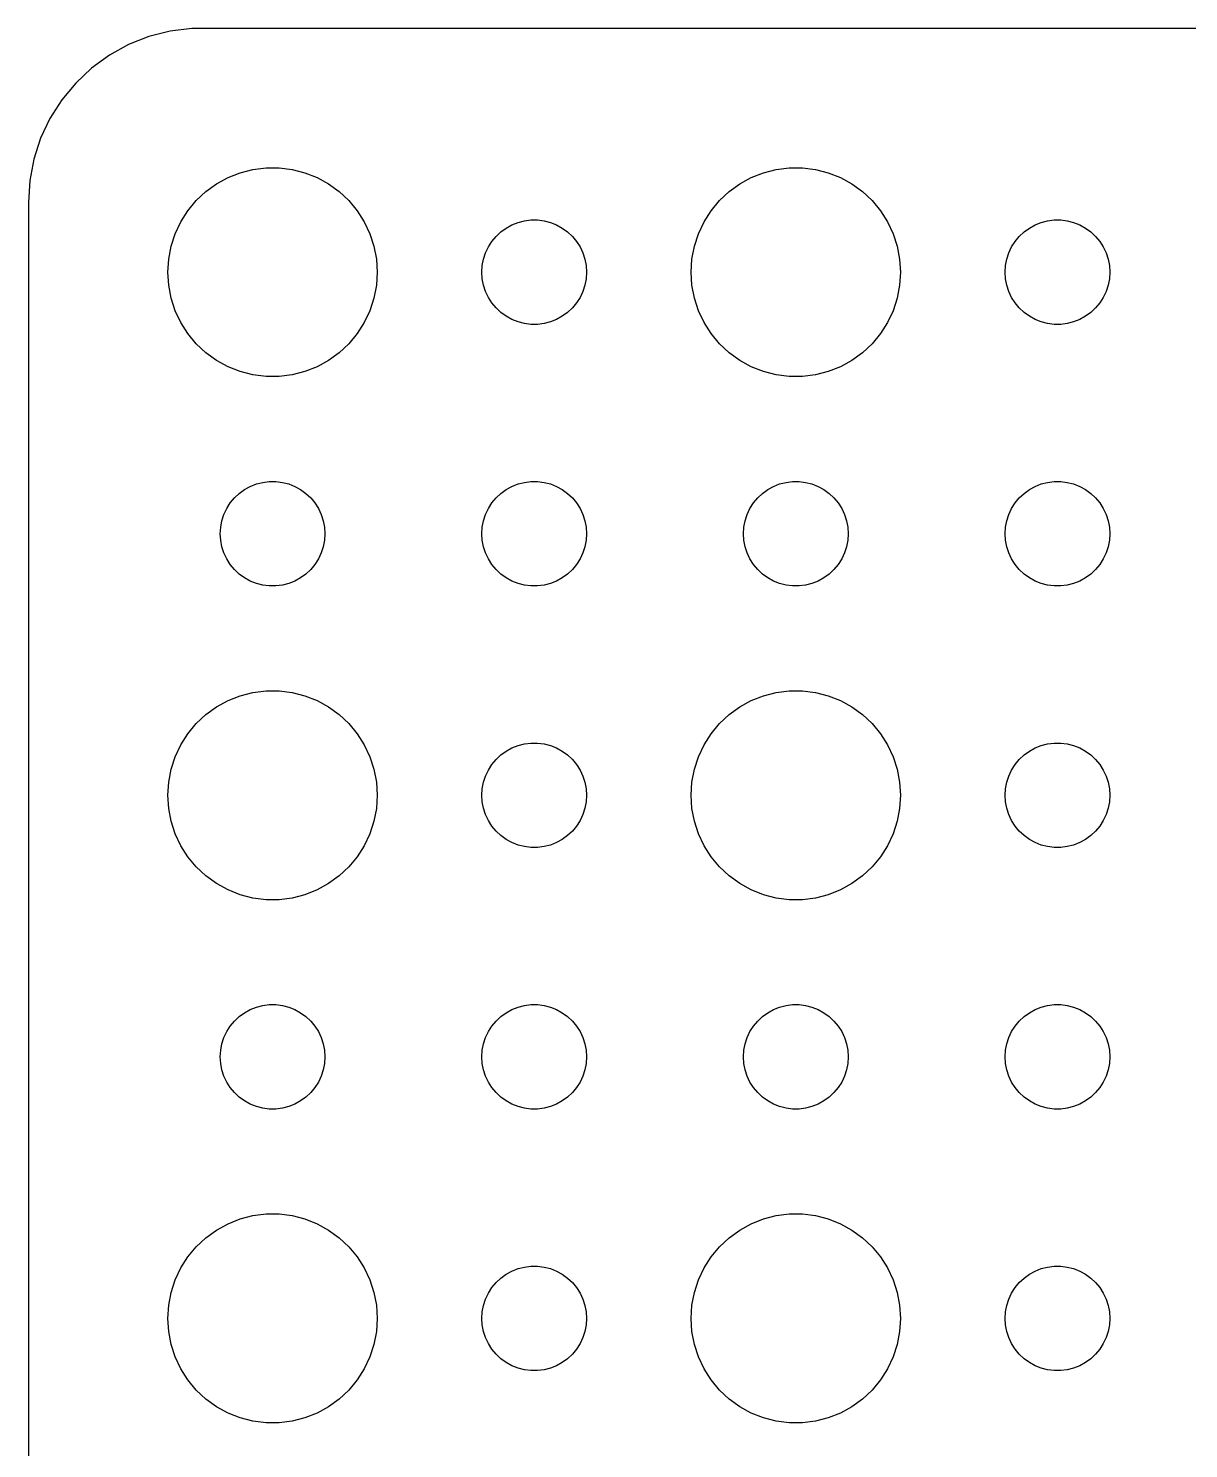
# Model space of a CAD drawing. Header units: metres. Extents: x -37 to 37, y 215 to 541.
# Drawn here: x -37 to -3.74, y 332.27 to 372.99 of the extents above; entities that cross this region are included whole.
import ezdxf

# ---------------------------------------------------------------- set-up
doc = ezdxf.new("R2010")
doc.units = ezdxf.units.M

msp = doc.modelspace()

# ---------------------------------------------------------------- linework, layer by layer
for p, q in [((-33.5451, 372.755), (-34.1289, 372.524)), ((-32.9369, 372.911), (-33.5451, 372.755)), ((-32.3139, 372.99), (-32.9369, 372.911)), ((32.3139, 372.99), (-32.3139, 372.99)), ((-34.6791, 372.222), (-35.1871, 371.853)), ((-34.1289, 372.524), (-34.6791, 372.222)), ((-35.1871, 371.853), (-35.6448, 371.423)), ((-35.6448, 371.423), (-36.0451, 370.939)), ((-36.0451, 370.939), (-36.3815, 370.409)), ((-36.3815, 370.409), (-36.6489, 369.841)), ((-36.6489, 369.841), (-36.8429, 369.243)), ((-36.8429, 369.243), (-36.9606, 368.627)), ((-30.5621, 368.947), (-30.1884, 368.994)), ((-30.1884, 368.994), (-29.8116, 368.994)), ((-29.8116, 368.994), (-29.4379, 368.947)), ((-15.5621, 368.947), (-15.1884, 368.994)), ((-15.1884, 368.994), (-14.8116, 368.994)), ((-14.8116, 368.994), (-14.4379, 368.947)), ((-36.9606, 368.627), (-37, 368)), ((-31.6075, 368.533), (-31.2773, 368.714)), ((-31.2773, 368.714), (-30.927, 368.853)), ((-30.927, 368.853), (-30.5621, 368.947)), ((-29.4379, 368.947), (-29.0729, 368.853)), ((-29.0729, 368.853), (-28.7227, 368.714)), ((-28.7227, 368.714), (-28.3925, 368.533)), ((-16.6075, 368.533), (-16.2773, 368.714)), ((-16.2773, 368.714), (-15.927, 368.853)), ((-15.927, 368.853), (-15.5621, 368.947)), ((-14.4379, 368.947), (-14.0729, 368.853)), ((-14.0729, 368.853), (-13.7227, 368.714)), ((-13.7227, 368.714), (-13.3925, 368.533)), ((-32.1869, 368.054), (-31.9123, 368.312)), ((-31.9123, 368.312), (-31.6075, 368.533)), ((-28.3925, 368.533), (-28.0877, 368.312)), ((-28.0877, 368.312), (-27.8131, 368.054)), ((-17.1869, 368.054), (-16.9123, 368.312)), ((-16.9123, 368.312), (-16.6075, 368.533)), ((-13.3925, 368.533), (-13.0877, 368.312)), ((-13.0877, 368.312), (-12.8131, 368.054)), ((-37, 368), (-37, 304)), ((-32.6289, 367.445), (-32.427, 367.763)), ((-32.427, 367.763), (-32.1869, 368.054)), ((-27.8131, 368.054), (-27.5729, 367.763)), ((-27.5729, 367.763), (-27.3711, 367.445)), ((-17.6289, 367.445), (-17.427, 367.763)), ((-17.427, 367.763), (-17.1869, 368.054)), ((-12.8131, 368.054), (-12.5729, 367.763)), ((-12.5729, 367.763), (-12.3711, 367.445)), ((-32.7893, 367.104), (-32.6289, 367.445)), ((-27.3711, 367.445), (-27.2107, 367.104)), ((-23.3037, 367.266), (-23.1387, 367.357)), ((-23.1387, 367.357), (-22.9635, 367.427)), ((-22.9635, 367.427), (-22.7811, 367.473)), ((-22.7811, 367.473), (-22.5942, 367.497)), ((-22.5942, 367.497), (-22.4058, 367.497)), ((-22.4058, 367.497), (-22.2189, 367.473)), ((-22.2189, 367.473), (-22.0365, 367.427)), ((-22.0365, 367.427), (-21.8613, 367.357)), ((-21.8613, 367.357), (-21.6963, 367.266)), ((-17.7893, 367.104), (-17.6289, 367.445)), ((-12.3711, 367.445), (-12.2107, 367.104)), ((-8.30373, 367.266), (-8.13866, 367.357)), ((-8.13866, 367.357), (-7.96352, 367.427)), ((-7.96352, 367.427), (-7.78107, 367.473)), ((-7.78107, 367.473), (-7.59418, 367.497)), ((-7.59418, 367.497), (-7.40581, 367.497)), ((-7.40581, 367.497), (-7.21892, 367.473)), ((-7.21892, 367.473), (-7.03647, 367.427)), ((-7.03647, 367.427), (-6.86133, 367.357)), ((-6.86133, 367.357), (-6.69626, 367.266)), ((-32.9057, 366.746), (-32.7893, 367.104)), ((-27.2107, 367.104), (-27.0942, 366.746)), ((-23.7135, 366.882), (-23.5934, 367.027)), ((-23.5934, 367.027), (-23.4561, 367.156)), ((-23.4561, 367.156), (-23.3037, 367.266)), ((-21.6963, 367.266), (-21.5439, 367.156)), ((-21.5439, 367.156), (-21.4065, 367.027)), ((-21.4065, 367.027), (-21.2865, 366.882)), ((-17.9057, 366.746), (-17.7893, 367.104)), ((-12.2107, 367.104), (-12.0942, 366.746)), ((-8.71352, 366.882), (-8.59344, 367.027)), ((-8.59344, 367.027), (-8.45613, 367.156)), ((-8.45613, 367.156), (-8.30373, 367.266)), ((-6.69626, 367.266), (-6.54385, 367.156)), ((-6.54385, 367.156), (-6.40654, 367.027)), ((-6.40654, 367.027), (-6.28647, 366.882)), ((-32.9763, 366.376), (-32.9057, 366.746)), ((-27.0942, 366.746), (-27.0237, 366.376)), ((-23.9529, 366.373), (-23.8947, 366.552)), ((-23.8947, 366.552), (-23.8145, 366.723)), ((-23.8145, 366.723), (-23.7135, 366.882)), ((-21.2865, 366.882), (-21.1855, 366.723)), ((-21.1855, 366.723), (-21.1053, 366.552)), ((-21.1053, 366.552), (-21.0471, 366.373)), ((-17.9763, 366.376), (-17.9057, 366.746)), ((-12.0942, 366.746), (-12.0237, 366.376)), ((-8.95287, 366.373), (-8.89465, 366.552)), ((-8.89465, 366.552), (-8.81445, 366.723)), ((-8.81445, 366.723), (-8.71352, 366.882)), ((-6.28647, 366.882), (-6.18553, 366.723)), ((-6.18553, 366.723), (-6.10533, 366.552)), ((-6.10533, 366.552), (-6.04712, 366.373)), ((-33, 366), (-32.9763, 366.376)), ((-27.0237, 366.376), (-27, 366)), ((-24, 366), (-23.9882, 366.188)), ((-23.9882, 366.188), (-23.9529, 366.373)), ((-21.0471, 366.373), (-21.0118, 366.188)), ((-21.0118, 366.188), (-21, 366)), ((-18, 366), (-17.9763, 366.376)), ((-12.0237, 366.376), (-12, 366)), ((-9, 366), (-8.98816, 366.188)), ((-8.98816, 366.188), (-8.95287, 366.373)), ((-6.04712, 366.373), (-6.01183, 366.188)), ((-6.01183, 366.188), (-6, 366)), ((-32.9763, 365.624), (-33, 366)), ((-27, 366), (-27.0237, 365.624)), ((-23.9882, 365.812), (-24, 366)), ((-23.9529, 365.627), (-23.9882, 365.812)), ((-21.0118, 365.812), (-21.0471, 365.627)), ((-21, 366), (-21.0118, 365.812)), ((-17.9763, 365.624), (-18, 366)), ((-12, 366), (-12.0237, 365.624)), ((-8.98816, 365.812), (-9, 366)), ((-8.95287, 365.627), (-8.98816, 365.812)), ((-6.01183, 365.812), (-6.04712, 365.627)), ((-6, 366), (-6.01183, 365.812)), ((-32.9057, 365.254), (-32.9763, 365.624)), ((-27.0237, 365.624), (-27.0942, 365.254)), ((-23.8947, 365.448), (-23.9529, 365.627)), ((-23.8145, 365.277), (-23.8947, 365.448)), ((-21.1053, 365.448), (-21.1855, 365.277)), ((-21.0471, 365.627), (-21.1053, 365.448)), ((-17.9057, 365.254), (-17.9763, 365.624)), ((-12.0237, 365.624), (-12.0942, 365.254)), ((-8.89465, 365.448), (-8.95287, 365.627)), ((-8.81445, 365.277), (-8.89465, 365.448)), ((-6.10533, 365.448), (-6.18553, 365.277)), ((-6.04712, 365.627), (-6.10533, 365.448)), ((-32.7893, 364.896), (-32.9057, 365.254)), ((-32.6289, 364.555), (-32.7893, 364.896)), ((-27.2107, 364.896), (-27.3711, 364.555)), ((-27.0942, 365.254), (-27.2107, 364.896)), ((-23.7135, 365.118), (-23.8145, 365.277)), ((-23.5934, 364.973), (-23.7135, 365.118)), ((-23.4561, 364.844), (-23.5934, 364.973)), ((-21.4065, 364.973), (-21.5439, 364.844)), ((-21.2865, 365.118), (-21.4065, 364.973)), ((-21.1855, 365.277), (-21.2865, 365.118)), ((-17.7893, 364.896), (-17.9057, 365.254)), ((-17.6289, 364.555), (-17.7893, 364.896)), ((-12.2107, 364.896), (-12.3711, 364.555)), ((-12.0942, 365.254), (-12.2107, 364.896)), ((-8.71352, 365.118), (-8.81445, 365.277)), ((-8.59344, 364.973), (-8.71352, 365.118)), ((-8.45613, 364.844), (-8.59344, 364.973)), ((-6.40654, 364.973), (-6.54385, 364.844)), ((-6.28647, 365.118), (-6.40654, 364.973)), ((-6.18553, 365.277), (-6.28647, 365.118)), ((-32.427, 364.237), (-32.6289, 364.555)), ((-27.3711, 364.555), (-27.5729, 364.237)), ((-23.3037, 364.734), (-23.4561, 364.844)), ((-23.1387, 364.643), (-23.3037, 364.734)), ((-22.9635, 364.573), (-23.1387, 364.643)), ((-22.7811, 364.527), (-22.9635, 364.573)), ((-22.5942, 364.503), (-22.7811, 364.527)), ((-22.4058, 364.503), (-22.5942, 364.503)), ((-22.2189, 364.527), (-22.4058, 364.503)), ((-22.0365, 364.573), (-22.2189, 364.527)), ((-21.8613, 364.643), (-22.0365, 364.573)), ((-21.6963, 364.734), (-21.8613, 364.643)), ((-21.5439, 364.844), (-21.6963, 364.734)), ((-17.427, 364.237), (-17.6289, 364.555)), ((-12.3711, 364.555), (-12.5729, 364.237)), ((-8.30373, 364.734), (-8.45613, 364.844)), ((-8.13866, 364.643), (-8.30373, 364.734)), ((-7.96352, 364.573), (-8.13866, 364.643)), ((-7.78107, 364.527), (-7.96352, 364.573)), ((-7.59418, 364.503), (-7.78107, 364.527)), ((-7.40581, 364.503), (-7.59418, 364.503)), ((-7.21892, 364.527), (-7.40581, 364.503)), ((-7.03647, 364.573), (-7.21892, 364.527)), ((-6.86133, 364.643), (-7.03647, 364.573)), ((-6.69626, 364.734), (-6.86133, 364.643)), ((-6.54385, 364.844), (-6.69626, 364.734)), ((-32.1869, 363.946), (-32.427, 364.237)), ((-27.5729, 364.237), (-27.8131, 363.946)), ((-17.1869, 363.946), (-17.427, 364.237)), ((-12.5729, 364.237), (-12.8131, 363.946)), ((-31.9123, 363.688), (-32.1869, 363.946)), ((-31.6075, 363.467), (-31.9123, 363.688)), ((-28.0877, 363.688), (-28.3925, 363.467)), ((-27.8131, 363.946), (-28.0877, 363.688)), ((-16.9123, 363.688), (-17.1869, 363.946)), ((-16.6075, 363.467), (-16.9123, 363.688)), ((-13.0877, 363.688), (-13.3925, 363.467)), ((-12.8131, 363.946), (-13.0877, 363.688)), ((-31.2773, 363.286), (-31.6075, 363.467)), ((-30.927, 363.147), (-31.2773, 363.286)), ((-28.7227, 363.286), (-29.0729, 363.147)), ((-28.3925, 363.467), (-28.7227, 363.286)), ((-16.2773, 363.286), (-16.6075, 363.467)), ((-15.927, 363.147), (-16.2773, 363.286)), ((-13.7227, 363.286), (-14.0729, 363.147)), ((-13.3925, 363.467), (-13.7227, 363.286)), ((-30.5621, 363.053), (-30.927, 363.147)), ((-30.1884, 363.006), (-30.5621, 363.053)), ((-29.8116, 363.006), (-30.1884, 363.006)), ((-29.4379, 363.053), (-29.8116, 363.006)), ((-29.0729, 363.147), (-29.4379, 363.053)), ((-15.5621, 363.053), (-15.927, 363.147)), ((-15.1884, 363.006), (-15.5621, 363.053)), ((-14.8116, 363.006), (-15.1884, 363.006)), ((-14.4379, 363.053), (-14.8116, 363.006)), ((-14.0729, 363.147), (-14.4379, 363.053)), ((-31.0934, 359.527), (-30.9561, 359.656)), ((-30.9561, 359.656), (-30.8037, 359.766)), ((-30.8037, 359.766), (-30.6387, 359.857)), ((-30.6387, 359.857), (-30.4635, 359.927)), ((-30.4635, 359.927), (-30.2811, 359.973)), ((-30.2811, 359.973), (-30.0942, 359.997)), ((-30.0942, 359.997), (-29.9058, 359.997)), ((-29.9058, 359.997), (-29.7189, 359.973)), ((-29.7189, 359.973), (-29.5365, 359.927)), ((-29.5365, 359.927), (-29.3613, 359.857)), ((-29.3613, 359.857), (-29.1963, 359.766)), ((-29.1963, 359.766), (-29.0439, 359.656)), ((-29.0439, 359.656), (-28.9065, 359.527)), ((-23.5934, 359.527), (-23.4561, 359.656)), ((-23.4561, 359.656), (-23.3037, 359.766)), ((-23.3037, 359.766), (-23.1387, 359.857)), ((-23.1387, 359.857), (-22.9635, 359.927)), ((-22.9635, 359.927), (-22.7811, 359.973)), ((-22.7811, 359.973), (-22.5942, 359.997)), ((-22.5942, 359.997), (-22.4058, 359.997)), ((-22.4058, 359.997), (-22.2189, 359.973)), ((-22.2189, 359.973), (-22.0365, 359.927)), ((-22.0365, 359.927), (-21.8613, 359.857)), ((-21.8613, 359.857), (-21.6963, 359.766)), ((-21.6963, 359.766), (-21.5439, 359.656)), ((-21.5439, 359.656), (-21.4065, 359.527)), ((-16.0934, 359.527), (-15.9561, 359.656)), ((-15.9561, 359.656), (-15.8037, 359.766)), ((-15.8037, 359.766), (-15.6387, 359.857)), ((-15.6387, 359.857), (-15.4635, 359.927)), ((-15.4635, 359.927), (-15.2811, 359.973)), ((-15.2811, 359.973), (-15.0942, 359.997)), ((-15.0942, 359.997), (-14.9058, 359.997)), ((-14.9058, 359.997), (-14.7189, 359.973)), ((-14.7189, 359.973), (-14.5365, 359.927)), ((-14.5365, 359.927), (-14.3613, 359.857)), ((-14.3613, 359.857), (-14.1963, 359.766)), ((-14.1963, 359.766), (-14.0439, 359.656)), ((-14.0439, 359.656), (-13.9065, 359.527)), ((-8.59344, 359.527), (-8.45613, 359.656)), ((-8.45613, 359.656), (-8.30373, 359.766)), ((-8.30373, 359.766), (-8.13866, 359.857)), ((-8.13866, 359.857), (-7.96352, 359.927)), ((-7.96352, 359.927), (-7.78107, 359.973)), ((-7.78107, 359.973), (-7.59418, 359.997)), ((-7.59418, 359.997), (-7.40581, 359.997)), ((-7.40581, 359.997), (-7.21892, 359.973)), ((-7.21892, 359.973), (-7.03647, 359.927)), ((-7.03647, 359.927), (-6.86133, 359.857)), ((-6.86133, 359.857), (-6.69626, 359.766)), ((-6.69626, 359.766), (-6.54385, 359.656)), ((-6.54385, 359.656), (-6.40654, 359.527)), ((-31.3947, 359.052), (-31.3145, 359.223)), ((-31.3145, 359.223), (-31.2135, 359.382)), ((-31.2135, 359.382), (-31.0934, 359.527)), ((-28.9065, 359.527), (-28.7865, 359.382)), ((-28.7865, 359.382), (-28.6855, 359.223)), ((-28.6855, 359.223), (-28.6053, 359.052)), ((-23.8947, 359.052), (-23.8145, 359.223)), ((-23.8145, 359.223), (-23.7135, 359.382)), ((-23.7135, 359.382), (-23.5934, 359.527)), ((-21.4065, 359.527), (-21.2865, 359.382)), ((-21.2865, 359.382), (-21.1855, 359.223)), ((-21.1855, 359.223), (-21.1053, 359.052)), ((-16.3947, 359.052), (-16.3145, 359.223)), ((-16.3145, 359.223), (-16.2135, 359.382)), ((-16.2135, 359.382), (-16.0934, 359.527)), ((-13.9065, 359.527), (-13.7865, 359.382)), ((-13.7865, 359.382), (-13.6855, 359.223)), ((-13.6855, 359.223), (-13.6053, 359.052)), ((-8.89465, 359.052), (-8.81445, 359.223)), ((-8.81445, 359.223), (-8.71352, 359.382)), ((-8.71352, 359.382), (-8.59344, 359.527)), ((-6.40654, 359.527), (-6.28647, 359.382)), ((-6.28647, 359.382), (-6.18553, 359.223)), ((-6.18553, 359.223), (-6.10533, 359.052)), ((-31.4882, 358.688), (-31.4529, 358.873)), ((-31.4529, 358.873), (-31.3947, 359.052)), ((-28.6053, 359.052), (-28.5471, 358.873)), ((-28.5471, 358.873), (-28.5118, 358.688)), ((-23.9882, 358.688), (-23.9529, 358.873)), ((-23.9529, 358.873), (-23.8947, 359.052)), ((-21.1053, 359.052), (-21.0471, 358.873)), ((-21.0471, 358.873), (-21.0118, 358.688)), ((-16.4882, 358.688), (-16.4529, 358.873)), ((-16.4529, 358.873), (-16.3947, 359.052)), ((-13.6053, 359.052), (-13.5471, 358.873)), ((-13.5471, 358.873), (-13.5118, 358.688)), ((-8.98816, 358.688), (-8.95287, 358.873)), ((-8.95287, 358.873), (-8.89465, 359.052)), ((-6.10533, 359.052), (-6.04712, 358.873)), ((-6.04712, 358.873), (-6.01183, 358.688)), ((-31.5, 358.5), (-31.4882, 358.688)), ((-31.4882, 358.312), (-31.5, 358.5)), ((-28.5118, 358.688), (-28.5, 358.5)), ((-28.5, 358.5), (-28.5118, 358.312)), ((-24, 358.5), (-23.9882, 358.688)), ((-23.9882, 358.312), (-24, 358.5)), ((-21.0118, 358.688), (-21, 358.5)), ((-21, 358.5), (-21.0118, 358.312)), ((-16.5, 358.5), (-16.4882, 358.688)), ((-16.4882, 358.312), (-16.5, 358.5)), ((-13.5118, 358.688), (-13.5, 358.5)), ((-13.5, 358.5), (-13.5118, 358.312)), ((-9, 358.5), (-8.98816, 358.688)), ((-8.98816, 358.312), (-9, 358.5)), ((-6.01183, 358.688), (-6, 358.5)), ((-6, 358.5), (-6.01183, 358.312)), ((-31.4529, 358.127), (-31.4882, 358.312)), ((-31.3947, 357.948), (-31.4529, 358.127)), ((-28.5471, 358.127), (-28.6053, 357.948)), ((-28.5118, 358.312), (-28.5471, 358.127)), ((-23.9529, 358.127), (-23.9882, 358.312)), ((-23.8947, 357.948), (-23.9529, 358.127)), ((-21.0471, 358.127), (-21.1053, 357.948)), ((-21.0118, 358.312), (-21.0471, 358.127)), ((-16.4529, 358.127), (-16.4882, 358.312)), ((-16.3947, 357.948), (-16.4529, 358.127)), ((-13.5471, 358.127), (-13.6053, 357.948)), ((-13.5118, 358.312), (-13.5471, 358.127)), ((-8.95287, 358.127), (-8.98816, 358.312)), ((-8.89465, 357.948), (-8.95287, 358.127)), ((-6.04712, 358.127), (-6.10533, 357.948)), ((-6.01183, 358.312), (-6.04712, 358.127)), ((-31.3145, 357.777), (-31.3947, 357.948)), ((-31.2135, 357.618), (-31.3145, 357.777)), ((-31.0934, 357.473), (-31.2135, 357.618)), ((-28.7865, 357.618), (-28.9065, 357.473)), ((-28.6855, 357.777), (-28.7865, 357.618)), ((-28.6053, 357.948), (-28.6855, 357.777)), ((-23.8145, 357.777), (-23.8947, 357.948)), ((-23.7135, 357.618), (-23.8145, 357.777)), ((-23.5934, 357.473), (-23.7135, 357.618)), ((-21.2865, 357.618), (-21.4065, 357.473)), ((-21.1855, 357.777), (-21.2865, 357.618)), ((-21.1053, 357.948), (-21.1855, 357.777)), ((-16.3145, 357.777), (-16.3947, 357.948)), ((-16.2135, 357.618), (-16.3145, 357.777)), ((-16.0934, 357.473), (-16.2135, 357.618)), ((-13.7865, 357.618), (-13.9065, 357.473)), ((-13.6855, 357.777), (-13.7865, 357.618)), ((-13.6053, 357.948), (-13.6855, 357.777)), ((-8.81445, 357.777), (-8.89465, 357.948)), ((-8.71352, 357.618), (-8.81445, 357.777)), ((-8.59344, 357.473), (-8.71352, 357.618)), ((-6.28647, 357.618), (-6.40654, 357.473)), ((-6.18553, 357.777), (-6.28647, 357.618)), ((-6.10533, 357.948), (-6.18553, 357.777)), ((-30.9561, 357.344), (-31.0934, 357.473)), ((-30.8037, 357.234), (-30.9561, 357.344)), ((-30.6387, 357.143), (-30.8037, 357.234)), ((-29.1963, 357.234), (-29.3613, 357.143)), ((-29.0439, 357.344), (-29.1963, 357.234)), ((-28.9065, 357.473), (-29.0439, 357.344)), ((-23.4561, 357.344), (-23.5934, 357.473)), ((-23.3037, 357.234), (-23.4561, 357.344)), ((-23.1387, 357.143), (-23.3037, 357.234)), ((-21.6963, 357.234), (-21.8613, 357.143)), ((-21.5439, 357.344), (-21.6963, 357.234)), ((-21.4065, 357.473), (-21.5439, 357.344)), ((-15.9561, 357.344), (-16.0934, 357.473)), ((-15.8037, 357.234), (-15.9561, 357.344)), ((-15.6387, 357.143), (-15.8037, 357.234)), ((-14.1963, 357.234), (-14.3613, 357.143)), ((-14.0439, 357.344), (-14.1963, 357.234)), ((-13.9065, 357.473), (-14.0439, 357.344)), ((-8.45613, 357.344), (-8.59344, 357.473)), ((-8.30373, 357.234), (-8.45613, 357.344)), ((-8.13866, 357.143), (-8.30373, 357.234)), ((-6.69626, 357.234), (-6.86133, 357.143)), ((-6.54385, 357.344), (-6.69626, 357.234)), ((-6.40654, 357.473), (-6.54385, 357.344)), ((-30.4635, 357.073), (-30.6387, 357.143)), ((-30.2811, 357.027), (-30.4635, 357.073)), ((-30.0942, 357.003), (-30.2811, 357.027)), ((-29.9058, 357.003), (-30.0942, 357.003)), ((-29.7189, 357.027), (-29.9058, 357.003)), ((-29.5365, 357.073), (-29.7189, 357.027)), ((-29.3613, 357.143), (-29.5365, 357.073)), ((-22.9635, 357.073), (-23.1387, 357.143)), ((-22.7811, 357.027), (-22.9635, 357.073)), ((-22.5942, 357.003), (-22.7811, 357.027)), ((-22.4058, 357.003), (-22.5942, 357.003)), ((-22.2189, 357.027), (-22.4058, 357.003)), ((-22.0365, 357.073), (-22.2189, 357.027)), ((-21.8613, 357.143), (-22.0365, 357.073)), ((-15.4635, 357.073), (-15.6387, 357.143)), ((-15.2811, 357.027), (-15.4635, 357.073)), ((-15.0942, 357.003), (-15.2811, 357.027)), ((-14.9058, 357.003), (-15.0942, 357.003)), ((-14.7189, 357.027), (-14.9058, 357.003)), ((-14.5365, 357.073), (-14.7189, 357.027)), ((-14.3613, 357.143), (-14.5365, 357.073)), ((-7.96352, 357.073), (-8.13866, 357.143)), ((-7.78107, 357.027), (-7.96352, 357.073)), ((-7.59418, 357.003), (-7.78107, 357.027)), ((-7.40581, 357.003), (-7.59418, 357.003)), ((-7.21892, 357.027), (-7.40581, 357.003)), ((-7.03647, 357.073), (-7.21892, 357.027)), ((-6.86133, 357.143), (-7.03647, 357.073)), ((-30.927, 353.853), (-30.5621, 353.947)), ((-30.5621, 353.947), (-30.1884, 353.994)), ((-30.1884, 353.994), (-29.8116, 353.994)), ((-29.8116, 353.994), (-29.4379, 353.947)), ((-29.4379, 353.947), (-29.0729, 353.853)), ((-15.927, 353.853), (-15.5621, 353.947)), ((-15.5621, 353.947), (-15.1884, 353.994)), ((-15.1884, 353.994), (-14.8116, 353.994)), ((-14.8116, 353.994), (-14.4379, 353.947)), ((-14.4379, 353.947), (-14.0729, 353.853)), ((-31.9123, 353.312), (-31.6075, 353.533)), ((-31.6075, 353.533), (-31.2773, 353.714)), ((-31.2773, 353.714), (-30.927, 353.853)), ((-29.0729, 353.853), (-28.7227, 353.714)), ((-28.7227, 353.714), (-28.3925, 353.533)), ((-28.3925, 353.533), (-28.0877, 353.312)), ((-16.9123, 353.312), (-16.6075, 353.533)), ((-16.6075, 353.533), (-16.2773, 353.714)), ((-16.2773, 353.714), (-15.927, 353.853)), ((-14.0729, 353.853), (-13.7227, 353.714)), ((-13.7227, 353.714), (-13.3925, 353.533)), ((-13.3925, 353.533), (-13.0877, 353.312)), ((-32.1869, 353.054), (-31.9123, 353.312)), ((-28.0877, 353.312), (-27.8131, 353.054)), ((-17.1869, 353.054), (-16.9123, 353.312)), ((-13.0877, 353.312), (-12.8131, 353.054)), ((-32.6289, 352.445), (-32.427, 352.763)), ((-32.427, 352.763), (-32.1869, 353.054)), ((-27.8131, 353.054), (-27.5729, 352.763)), ((-27.5729, 352.763), (-27.3711, 352.445)), ((-17.6289, 352.445), (-17.427, 352.763)), ((-17.427, 352.763), (-17.1869, 353.054)), ((-12.8131, 353.054), (-12.5729, 352.763)), ((-12.5729, 352.763), (-12.3711, 352.445)), ((-32.7893, 352.104), (-32.6289, 352.445)), ((-27.3711, 352.445), (-27.2107, 352.104)), ((-23.4561, 352.156), (-23.3037, 352.266)), ((-23.3037, 352.266), (-23.1387, 352.357)), ((-23.1387, 352.357), (-22.9635, 352.427)), ((-22.9635, 352.427), (-22.7811, 352.473)), ((-22.7811, 352.473), (-22.5942, 352.497)), ((-22.5942, 352.497), (-22.4058, 352.497)), ((-22.4058, 352.497), (-22.2189, 352.473)), ((-22.2189, 352.473), (-22.0365, 352.427)), ((-22.0365, 352.427), (-21.8613, 352.357)), ((-21.8613, 352.357), (-21.6963, 352.266)), ((-21.6963, 352.266), (-21.5439, 352.156)), ((-17.7893, 352.104), (-17.6289, 352.445)), ((-12.3711, 352.445), (-12.2107, 352.104)), ((-8.45613, 352.156), (-8.30373, 352.266)), ((-8.30373, 352.266), (-8.13866, 352.357)), ((-8.13866, 352.357), (-7.96352, 352.427)), ((-7.96352, 352.427), (-7.78107, 352.473)), ((-7.78107, 352.473), (-7.59418, 352.497)), ((-7.59418, 352.497), (-7.40581, 352.497)), ((-7.40581, 352.497), (-7.21892, 352.473)), ((-7.21892, 352.473), (-7.03647, 352.427)), ((-7.03647, 352.427), (-6.86133, 352.357)), ((-6.86133, 352.357), (-6.69626, 352.266)), ((-6.69626, 352.266), (-6.54385, 352.156)), ((-32.9057, 351.746), (-32.7893, 352.104)), ((-27.2107, 352.104), (-27.0942, 351.746)), ((-23.8145, 351.723), (-23.7135, 351.882)), ((-23.7135, 351.882), (-23.5934, 352.027)), ((-23.5934, 352.027), (-23.4561, 352.156)), ((-21.5439, 352.156), (-21.4065, 352.027)), ((-21.4065, 352.027), (-21.2865, 351.882)), ((-21.2865, 351.882), (-21.1855, 351.723)), ((-17.9057, 351.746), (-17.7893, 352.104)), ((-12.2107, 352.104), (-12.0942, 351.746)), ((-8.81445, 351.723), (-8.71352, 351.882)), ((-8.71352, 351.882), (-8.59344, 352.027)), ((-8.59344, 352.027), (-8.45613, 352.156)), ((-6.54385, 352.156), (-6.40654, 352.027)), ((-6.40654, 352.027), (-6.28647, 351.882)), ((-6.28647, 351.882), (-6.18553, 351.723)), ((-32.9763, 351.376), (-32.9057, 351.746)), ((-27.0942, 351.746), (-27.0237, 351.376)), ((-23.9529, 351.373), (-23.8947, 351.552)), ((-23.8947, 351.552), (-23.8145, 351.723)), ((-21.1855, 351.723), (-21.1053, 351.552)), ((-21.1053, 351.552), (-21.0471, 351.373)), ((-17.9763, 351.376), (-17.9057, 351.746)), ((-12.0942, 351.746), (-12.0237, 351.376)), ((-8.95287, 351.373), (-8.89465, 351.552)), ((-8.89465, 351.552), (-8.81445, 351.723)), ((-6.18553, 351.723), (-6.10533, 351.552)), ((-6.10533, 351.552), (-6.04712, 351.373)), ((-33, 351), (-32.9763, 351.376)), ((-27.0237, 351.376), (-27, 351)), ((-24, 351), (-23.9882, 351.188)), ((-23.9882, 351.188), (-23.9529, 351.373)), ((-21.0471, 351.373), (-21.0118, 351.188)), ((-21.0118, 351.188), (-21, 351)), ((-18, 351), (-17.9763, 351.376)), ((-12.0237, 351.376), (-12, 351)), ((-9, 351), (-8.98816, 351.188)), ((-8.98816, 351.188), (-8.95287, 351.373)), ((-6.04712, 351.373), (-6.01183, 351.188)), ((-6.01183, 351.188), (-6, 351)), ((-32.9763, 350.624), (-33, 351)), ((-27, 351), (-27.0237, 350.624)), ((-23.9882, 350.812), (-24, 351)), ((-23.9529, 350.627), (-23.9882, 350.812)), ((-21.0118, 350.812), (-21.0471, 350.627)), ((-21, 351), (-21.0118, 350.812)), ((-17.9763, 350.624), (-18, 351)), ((-12, 351), (-12.0237, 350.624)), ((-8.98816, 350.812), (-9, 351)), ((-8.95287, 350.627), (-8.98816, 350.812)), ((-6.01183, 350.812), (-6.04712, 350.627)), ((-6, 351), (-6.01183, 350.812)), ((-32.9057, 350.254), (-32.9763, 350.624)), ((-32.7893, 349.896), (-32.9057, 350.254)), ((-27.0942, 350.254), (-27.2107, 349.896)), ((-27.0237, 350.624), (-27.0942, 350.254)), ((-23.8947, 350.448), (-23.9529, 350.627)), ((-23.8145, 350.277), (-23.8947, 350.448)), ((-23.7135, 350.118), (-23.8145, 350.277)), ((-21.1855, 350.277), (-21.2865, 350.118)), ((-21.1053, 350.448), (-21.1855, 350.277)), ((-21.0471, 350.627), (-21.1053, 350.448)), ((-17.9057, 350.254), (-17.9763, 350.624)), ((-17.7893, 349.896), (-17.9057, 350.254)), ((-12.0942, 350.254), (-12.2107, 349.896)), ((-12.0237, 350.624), (-12.0942, 350.254)), ((-8.89465, 350.448), (-8.95287, 350.627)), ((-8.81445, 350.277), (-8.89465, 350.448)), ((-8.71352, 350.118), (-8.81445, 350.277)), ((-6.18553, 350.277), (-6.28647, 350.118)), ((-6.10533, 350.448), (-6.18553, 350.277)), ((-6.04712, 350.627), (-6.10533, 350.448)), ((-32.6289, 349.555), (-32.7893, 349.896)), ((-27.2107, 349.896), (-27.3711, 349.555)), ((-23.5934, 349.973), (-23.7135, 350.118)), ((-23.4561, 349.844), (-23.5934, 349.973)), ((-23.3037, 349.734), (-23.4561, 349.844)), ((-21.5439, 349.844), (-21.6963, 349.734)), ((-21.4065, 349.973), (-21.5439, 349.844)), ((-21.2865, 350.118), (-21.4065, 349.973)), ((-17.6289, 349.555), (-17.7893, 349.896)), ((-12.2107, 349.896), (-12.3711, 349.555)), ((-8.59344, 349.973), (-8.71352, 350.118)), ((-8.45613, 349.844), (-8.59344, 349.973)), ((-8.30373, 349.734), (-8.45613, 349.844)), ((-6.54385, 349.844), (-6.69626, 349.734)), ((-6.40654, 349.973), (-6.54385, 349.844)), ((-6.28647, 350.118), (-6.40654, 349.973)), ((-32.427, 349.237), (-32.6289, 349.555)), ((-27.3711, 349.555), (-27.5729, 349.237)), ((-23.1387, 349.643), (-23.3037, 349.734)), ((-22.9635, 349.573), (-23.1387, 349.643)), ((-22.7811, 349.527), (-22.9635, 349.573)), ((-22.5942, 349.503), (-22.7811, 349.527)), ((-22.4058, 349.503), (-22.5942, 349.503)), ((-22.2189, 349.527), (-22.4058, 349.503)), ((-22.0365, 349.573), (-22.2189, 349.527)), ((-21.8613, 349.643), (-22.0365, 349.573)), ((-21.6963, 349.734), (-21.8613, 349.643)), ((-17.427, 349.237), (-17.6289, 349.555)), ((-12.3711, 349.555), (-12.5729, 349.237)), ((-8.13866, 349.643), (-8.30373, 349.734)), ((-7.96352, 349.573), (-8.13866, 349.643)), ((-7.78107, 349.527), (-7.96352, 349.573)), ((-7.59418, 349.503), (-7.78107, 349.527)), ((-7.40581, 349.503), (-7.59418, 349.503)), ((-7.21892, 349.527), (-7.40581, 349.503)), ((-7.03647, 349.573), (-7.21892, 349.527)), ((-6.86133, 349.643), (-7.03647, 349.573)), ((-6.69626, 349.734), (-6.86133, 349.643)), ((-32.1869, 348.946), (-32.427, 349.237)), ((-27.5729, 349.237), (-27.8131, 348.946)), ((-17.1869, 348.946), (-17.427, 349.237)), ((-12.5729, 349.237), (-12.8131, 348.946)), ((-31.9123, 348.688), (-32.1869, 348.946)), ((-31.6075, 348.467), (-31.9123, 348.688)), ((-28.0877, 348.688), (-28.3925, 348.467)), ((-27.8131, 348.946), (-28.0877, 348.688)), ((-16.9123, 348.688), (-17.1869, 348.946)), ((-16.6075, 348.467), (-16.9123, 348.688)), ((-13.0877, 348.688), (-13.3925, 348.467)), ((-12.8131, 348.946), (-13.0877, 348.688)), ((-31.2773, 348.286), (-31.6075, 348.467)), ((-30.927, 348.147), (-31.2773, 348.286)), ((-28.7227, 348.286), (-29.0729, 348.147)), ((-28.3925, 348.467), (-28.7227, 348.286)), ((-16.2773, 348.286), (-16.6075, 348.467)), ((-15.927, 348.147), (-16.2773, 348.286)), ((-13.7227, 348.286), (-14.0729, 348.147)), ((-13.3925, 348.467), (-13.7227, 348.286)), ((-30.5621, 348.053), (-30.927, 348.147)), ((-30.1884, 348.006), (-30.5621, 348.053)), ((-29.8116, 348.006), (-30.1884, 348.006)), ((-29.4379, 348.053), (-29.8116, 348.006)), ((-29.0729, 348.147), (-29.4379, 348.053)), ((-15.5621, 348.053), (-15.927, 348.147)), ((-15.1884, 348.006), (-15.5621, 348.053)), ((-14.8116, 348.006), (-15.1884, 348.006)), ((-14.4379, 348.053), (-14.8116, 348.006)), ((-14.0729, 348.147), (-14.4379, 348.053)), ((-30.4635, 344.927), (-30.2811, 344.973)), ((-30.2811, 344.973), (-30.0942, 344.997)), ((-30.0942, 344.997), (-29.9058, 344.997)), ((-29.9058, 344.997), (-29.7189, 344.973)), ((-29.7189, 344.973), (-29.5365, 344.927)), ((-22.9635, 344.927), (-22.7811, 344.973)), ((-22.7811, 344.973), (-22.5942, 344.997)), ((-22.5942, 344.997), (-22.4058, 344.997)), ((-22.4058, 344.997), (-22.2189, 344.973)), ((-22.2189, 344.973), (-22.0365, 344.927)), ((-15.4635, 344.927), (-15.2811, 344.973)), ((-15.2811, 344.973), (-15.0942, 344.997)), ((-15.0942, 344.997), (-14.9058, 344.997)), ((-14.9058, 344.997), (-14.7189, 344.973)), ((-14.7189, 344.973), (-14.5365, 344.927)), ((-7.96352, 344.927), (-7.78107, 344.973)), ((-7.78107, 344.973), (-7.59418, 344.997)), ((-7.59418, 344.997), (-7.40581, 344.997)), ((-7.40581, 344.997), (-7.21892, 344.973)), ((-7.21892, 344.973), (-7.03647, 344.927)), ((-31.2135, 344.382), (-31.0934, 344.527)), ((-31.0934, 344.527), (-30.9561, 344.656)), ((-30.9561, 344.656), (-30.8037, 344.766)), ((-30.8037, 344.766), (-30.6387, 344.857)), ((-30.6387, 344.857), (-30.4635, 344.927)), ((-29.5365, 344.927), (-29.3613, 344.857)), ((-29.3613, 344.857), (-29.1963, 344.766)), ((-29.1963, 344.766), (-29.0439, 344.656)), ((-29.0439, 344.656), (-28.9065, 344.527)), ((-28.9065, 344.527), (-28.7865, 344.382)), ((-23.7135, 344.382), (-23.5934, 344.527)), ((-23.5934, 344.527), (-23.4561, 344.656)), ((-23.4561, 344.656), (-23.3037, 344.766)), ((-23.3037, 344.766), (-23.1387, 344.857)), ((-23.1387, 344.857), (-22.9635, 344.927)), ((-22.0365, 344.927), (-21.8613, 344.857)), ((-21.8613, 344.857), (-21.6963, 344.766)), ((-21.6963, 344.766), (-21.5439, 344.656)), ((-21.5439, 344.656), (-21.4065, 344.527)), ((-21.4065, 344.527), (-21.2865, 344.382)), ((-16.2135, 344.382), (-16.0934, 344.527)), ((-16.0934, 344.527), (-15.9561, 344.656)), ((-15.9561, 344.656), (-15.8037, 344.766)), ((-15.8037, 344.766), (-15.6387, 344.857)), ((-15.6387, 344.857), (-15.4635, 344.927)), ((-14.5365, 344.927), (-14.3613, 344.857)), ((-14.3613, 344.857), (-14.1963, 344.766)), ((-14.1963, 344.766), (-14.0439, 344.656)), ((-14.0439, 344.656), (-13.9065, 344.527)), ((-13.9065, 344.527), (-13.7865, 344.382)), ((-8.71352, 344.382), (-8.59344, 344.527)), ((-8.59344, 344.527), (-8.45613, 344.656)), ((-8.45613, 344.656), (-8.30373, 344.766)), ((-8.30373, 344.766), (-8.13866, 344.857)), ((-8.13866, 344.857), (-7.96352, 344.927)), ((-7.03647, 344.927), (-6.86133, 344.857)), ((-6.86133, 344.857), (-6.69626, 344.766)), ((-6.69626, 344.766), (-6.54385, 344.656)), ((-6.54385, 344.656), (-6.40654, 344.527)), ((-6.40654, 344.527), (-6.28647, 344.382)), ((-31.3947, 344.052), (-31.3145, 344.223)), ((-31.3145, 344.223), (-31.2135, 344.382)), ((-28.7865, 344.382), (-28.6855, 344.223)), ((-28.6855, 344.223), (-28.6053, 344.052)), ((-23.8947, 344.052), (-23.8145, 344.223)), ((-23.8145, 344.223), (-23.7135, 344.382)), ((-21.2865, 344.382), (-21.1855, 344.223)), ((-21.1855, 344.223), (-21.1053, 344.052)), ((-16.3947, 344.052), (-16.3145, 344.223)), ((-16.3145, 344.223), (-16.2135, 344.382)), ((-13.7865, 344.382), (-13.6855, 344.223)), ((-13.6855, 344.223), (-13.6053, 344.052)), ((-8.89465, 344.052), (-8.81445, 344.223)), ((-8.81445, 344.223), (-8.71352, 344.382)), ((-6.28647, 344.382), (-6.18553, 344.223)), ((-6.18553, 344.223), (-6.10533, 344.052)), ((-31.4882, 343.688), (-31.4529, 343.873)), ((-31.4529, 343.873), (-31.3947, 344.052)), ((-28.6053, 344.052), (-28.5471, 343.873)), ((-28.5471, 343.873), (-28.5118, 343.688)), ((-23.9882, 343.688), (-23.9529, 343.873)), ((-23.9529, 343.873), (-23.8947, 344.052)), ((-21.1053, 344.052), (-21.0471, 343.873)), ((-21.0471, 343.873), (-21.0118, 343.688)), ((-16.4882, 343.688), (-16.4529, 343.873)), ((-16.4529, 343.873), (-16.3947, 344.052)), ((-13.6053, 344.052), (-13.5471, 343.873)), ((-13.5471, 343.873), (-13.5118, 343.688)), ((-8.98816, 343.688), (-8.95287, 343.873)), ((-8.95287, 343.873), (-8.89465, 344.052)), ((-6.10533, 344.052), (-6.04712, 343.873)), ((-6.04712, 343.873), (-6.01183, 343.688)), ((-31.5, 343.5), (-31.4882, 343.688)), ((-31.4882, 343.312), (-31.5, 343.5)), ((-31.4529, 343.127), (-31.4882, 343.312)), ((-28.5118, 343.312), (-28.5471, 343.127)), ((-28.5118, 343.688), (-28.5, 343.5)), ((-28.5, 343.5), (-28.5118, 343.312)), ((-24, 343.5), (-23.9882, 343.688)), ((-23.9882, 343.312), (-24, 343.5)), ((-23.9529, 343.127), (-23.9882, 343.312)), ((-21.0118, 343.312), (-21.0471, 343.127)), ((-21.0118, 343.688), (-21, 343.5)), ((-21, 343.5), (-21.0118, 343.312)), ((-16.5, 343.5), (-16.4882, 343.688)), ((-16.4882, 343.312), (-16.5, 343.5)), ((-16.4529, 343.127), (-16.4882, 343.312)), ((-13.5118, 343.312), (-13.5471, 343.127)), ((-13.5118, 343.688), (-13.5, 343.5)), ((-13.5, 343.5), (-13.5118, 343.312)), ((-9, 343.5), (-8.98816, 343.688)), ((-8.98816, 343.312), (-9, 343.5)), ((-8.95287, 343.127), (-8.98816, 343.312)), ((-6.01183, 343.312), (-6.04712, 343.127)), ((-6.01183, 343.688), (-6, 343.5)), ((-6, 343.5), (-6.01183, 343.312)), ((-31.3947, 342.948), (-31.4529, 343.127)), ((-31.3145, 342.777), (-31.3947, 342.948)), ((-28.6053, 342.948), (-28.6855, 342.777)), ((-28.5471, 343.127), (-28.6053, 342.948)), ((-23.8947, 342.948), (-23.9529, 343.127)), ((-23.8145, 342.777), (-23.8947, 342.948)), ((-21.1053, 342.948), (-21.1855, 342.777)), ((-21.0471, 343.127), (-21.1053, 342.948)), ((-16.3947, 342.948), (-16.4529, 343.127)), ((-16.3145, 342.777), (-16.3947, 342.948)), ((-13.6053, 342.948), (-13.6855, 342.777)), ((-13.5471, 343.127), (-13.6053, 342.948)), ((-8.89465, 342.948), (-8.95287, 343.127)), ((-8.81445, 342.777), (-8.89465, 342.948)), ((-6.10533, 342.948), (-6.18553, 342.777)), ((-6.04712, 343.127), (-6.10533, 342.948)), ((-31.2135, 342.618), (-31.3145, 342.777)), ((-31.0934, 342.473), (-31.2135, 342.618)), ((-28.7865, 342.618), (-28.9065, 342.473)), ((-28.6855, 342.777), (-28.7865, 342.618)), ((-23.7135, 342.618), (-23.8145, 342.777)), ((-23.5934, 342.473), (-23.7135, 342.618)), ((-21.2865, 342.618), (-21.4065, 342.473)), ((-21.1855, 342.777), (-21.2865, 342.618)), ((-16.2135, 342.618), (-16.3145, 342.777)), ((-16.0934, 342.473), (-16.2135, 342.618)), ((-13.7865, 342.618), (-13.9065, 342.473)), ((-13.6855, 342.777), (-13.7865, 342.618)), ((-8.71352, 342.618), (-8.81445, 342.777)), ((-8.59344, 342.473), (-8.71352, 342.618)), ((-6.28647, 342.618), (-6.40654, 342.473)), ((-6.18553, 342.777), (-6.28647, 342.618)), ((-30.9561, 342.344), (-31.0934, 342.473)), ((-30.8037, 342.234), (-30.9561, 342.344)), ((-30.6387, 342.143), (-30.8037, 342.234)), ((-30.4635, 342.073), (-30.6387, 342.143)), ((-29.3613, 342.143), (-29.5365, 342.073)), ((-29.1963, 342.234), (-29.3613, 342.143)), ((-29.0439, 342.344), (-29.1963, 342.234)), ((-28.9065, 342.473), (-29.0439, 342.344)), ((-23.4561, 342.344), (-23.5934, 342.473)), ((-23.3037, 342.234), (-23.4561, 342.344)), ((-23.1387, 342.143), (-23.3037, 342.234)), ((-22.9635, 342.073), (-23.1387, 342.143)), ((-21.8613, 342.143), (-22.0365, 342.073)), ((-21.6963, 342.234), (-21.8613, 342.143)), ((-21.5439, 342.344), (-21.6963, 342.234)), ((-21.4065, 342.473), (-21.5439, 342.344)), ((-15.9561, 342.344), (-16.0934, 342.473)), ((-15.8037, 342.234), (-15.9561, 342.344)), ((-15.6387, 342.143), (-15.8037, 342.234)), ((-15.4635, 342.073), (-15.6387, 342.143)), ((-14.3613, 342.143), (-14.5365, 342.073)), ((-14.1963, 342.234), (-14.3613, 342.143)), ((-14.0439, 342.344), (-14.1963, 342.234)), ((-13.9065, 342.473), (-14.0439, 342.344)), ((-8.45613, 342.344), (-8.59344, 342.473)), ((-8.30373, 342.234), (-8.45613, 342.344)), ((-8.13866, 342.143), (-8.30373, 342.234)), ((-7.96352, 342.073), (-8.13866, 342.143)), ((-6.86133, 342.143), (-7.03647, 342.073)), ((-6.69626, 342.234), (-6.86133, 342.143)), ((-6.54385, 342.344), (-6.69626, 342.234)), ((-6.40654, 342.473), (-6.54385, 342.344)), ((-30.2811, 342.027), (-30.4635, 342.073)), ((-30.0942, 342.003), (-30.2811, 342.027)), ((-29.9058, 342.003), (-30.0942, 342.003)), ((-29.7189, 342.027), (-29.9058, 342.003)), ((-29.5365, 342.073), (-29.7189, 342.027)), ((-22.7811, 342.027), (-22.9635, 342.073)), ((-22.5942, 342.003), (-22.7811, 342.027)), ((-22.4058, 342.003), (-22.5942, 342.003)), ((-22.2189, 342.027), (-22.4058, 342.003)), ((-22.0365, 342.073), (-22.2189, 342.027)), ((-15.2811, 342.027), (-15.4635, 342.073)), ((-15.0942, 342.003), (-15.2811, 342.027)), ((-14.9058, 342.003), (-15.0942, 342.003)), ((-14.7189, 342.027), (-14.9058, 342.003)), ((-14.5365, 342.073), (-14.7189, 342.027)), ((-7.78107, 342.027), (-7.96352, 342.073)), ((-7.59418, 342.003), (-7.78107, 342.027)), ((-7.40581, 342.003), (-7.59418, 342.003)), ((-7.21892, 342.027), (-7.40581, 342.003)), ((-7.03647, 342.073), (-7.21892, 342.027)), ((-31.2773, 338.714), (-30.927, 338.853)), ((-30.927, 338.853), (-30.5621, 338.947)), ((-30.5621, 338.947), (-30.1884, 338.994)), ((-30.1884, 338.994), (-29.8116, 338.994)), ((-29.8116, 338.994), (-29.4379, 338.947)), ((-29.4379, 338.947), (-29.0729, 338.853)), ((-29.0729, 338.853), (-28.7227, 338.714)), ((-16.2773, 338.714), (-15.927, 338.853)), ((-15.927, 338.853), (-15.5621, 338.947)), ((-15.5621, 338.947), (-15.1884, 338.994)), ((-15.1884, 338.994), (-14.8116, 338.994)), ((-14.8116, 338.994), (-14.4379, 338.947)), ((-14.4379, 338.947), (-14.0729, 338.853)), ((-14.0729, 338.853), (-13.7227, 338.714)), ((-31.9123, 338.312), (-31.6075, 338.533)), ((-31.6075, 338.533), (-31.2773, 338.714)), ((-28.7227, 338.714), (-28.3925, 338.533)), ((-28.3925, 338.533), (-28.0877, 338.312)), ((-16.9123, 338.312), (-16.6075, 338.533)), ((-16.6075, 338.533), (-16.2773, 338.714)), ((-13.7227, 338.714), (-13.3925, 338.533)), ((-13.3925, 338.533), (-13.0877, 338.312)), ((-32.427, 337.763), (-32.1869, 338.054)), ((-32.1869, 338.054), (-31.9123, 338.312)), ((-28.0877, 338.312), (-27.8131, 338.054)), ((-27.8131, 338.054), (-27.5729, 337.763)), ((-17.427, 337.763), (-17.1869, 338.054)), ((-17.1869, 338.054), (-16.9123, 338.312)), ((-13.0877, 338.312), (-12.8131, 338.054)), ((-12.8131, 338.054), (-12.5729, 337.763)), ((-32.6289, 337.445), (-32.427, 337.763)), ((-27.5729, 337.763), (-27.3711, 337.445)), ((-17.6289, 337.445), (-17.427, 337.763)), ((-12.5729, 337.763), (-12.3711, 337.445)), ((-32.7893, 337.104), (-32.6289, 337.445)), ((-27.3711, 337.445), (-27.2107, 337.104)), ((-23.4561, 337.156), (-23.3037, 337.266)), ((-23.3037, 337.266), (-23.1387, 337.357)), ((-23.1387, 337.357), (-22.9635, 337.427)), ((-22.9635, 337.427), (-22.7811, 337.473)), ((-22.7811, 337.473), (-22.5942, 337.497)), ((-22.5942, 337.497), (-22.4058, 337.497)), ((-22.4058, 337.497), (-22.2189, 337.473)), ((-22.2189, 337.473), (-22.0365, 337.427)), ((-22.0365, 337.427), (-21.8613, 337.357)), ((-21.8613, 337.357), (-21.6963, 337.266)), ((-21.6963, 337.266), (-21.5439, 337.156)), ((-17.7893, 337.104), (-17.6289, 337.445)), ((-12.3711, 337.445), (-12.2107, 337.104)), ((-8.45613, 337.156), (-8.30373, 337.266)), ((-8.30373, 337.266), (-8.13866, 337.357)), ((-8.13866, 337.357), (-7.96352, 337.427)), ((-7.96352, 337.427), (-7.78107, 337.473)), ((-7.78107, 337.473), (-7.59418, 337.497)), ((-7.59418, 337.497), (-7.40581, 337.497)), ((-7.40581, 337.497), (-7.21892, 337.473)), ((-7.21892, 337.473), (-7.03647, 337.427)), ((-7.03647, 337.427), (-6.86133, 337.357)), ((-6.86133, 337.357), (-6.69626, 337.266)), ((-6.69626, 337.266), (-6.54385, 337.156)), ((-32.9057, 336.746), (-32.7893, 337.104)), ((-27.2107, 337.104), (-27.0942, 336.746)), ((-23.8145, 336.723), (-23.7135, 336.882)), ((-23.7135, 336.882), (-23.5934, 337.027)), ((-23.5934, 337.027), (-23.4561, 337.156)), ((-21.5439, 337.156), (-21.4065, 337.027)), ((-21.4065, 337.027), (-21.2865, 336.882)), ((-21.2865, 336.882), (-21.1855, 336.723)), ((-17.9057, 336.746), (-17.7893, 337.104)), ((-12.2107, 337.104), (-12.0942, 336.746)), ((-8.81445, 336.723), (-8.71352, 336.882)), ((-8.71352, 336.882), (-8.59344, 337.027)), ((-8.59344, 337.027), (-8.45613, 337.156)), ((-6.54385, 337.156), (-6.40654, 337.027)), ((-6.40654, 337.027), (-6.28647, 336.882)), ((-6.28647, 336.882), (-6.18553, 336.723)), ((-32.9763, 336.376), (-32.9057, 336.746)), ((-27.0942, 336.746), (-27.0237, 336.376)), ((-23.9529, 336.373), (-23.8947, 336.552)), ((-23.8947, 336.552), (-23.8145, 336.723)), ((-21.1855, 336.723), (-21.1053, 336.552)), ((-21.1053, 336.552), (-21.0471, 336.373)), ((-17.9763, 336.376), (-17.9057, 336.746)), ((-12.0942, 336.746), (-12.0237, 336.376)), ((-8.95287, 336.373), (-8.89465, 336.552)), ((-8.89465, 336.552), (-8.81445, 336.723)), ((-6.18553, 336.723), (-6.10533, 336.552)), ((-6.10533, 336.552), (-6.04712, 336.373)), ((-33, 336), (-32.9763, 336.376)), ((-32.9763, 335.624), (-33, 336)), ((-27.0237, 336.376), (-27, 336)), ((-27, 336), (-27.0237, 335.624)), ((-24, 336), (-23.9882, 336.188)), ((-23.9882, 335.812), (-24, 336)), ((-23.9882, 336.188), (-23.9529, 336.373)), ((-21.0471, 336.373), (-21.0118, 336.188)), ((-21.0118, 336.188), (-21, 336)), ((-21, 336), (-21.0118, 335.812)), ((-18, 336), (-17.9763, 336.376)), ((-17.9763, 335.624), (-18, 336)), ((-12.0237, 336.376), (-12, 336)), ((-12, 336), (-12.0237, 335.624)), ((-9, 336), (-8.98816, 336.188)), ((-8.98816, 335.812), (-9, 336)), ((-8.98816, 336.188), (-8.95287, 336.373)), ((-6.04712, 336.373), (-6.01183, 336.188)), ((-6.01183, 336.188), (-6, 336)), ((-6, 336), (-6.01183, 335.812)), ((-32.9057, 335.254), (-32.9763, 335.624)), ((-27.0237, 335.624), (-27.0942, 335.254)), ((-23.9529, 335.627), (-23.9882, 335.812)), ((-23.8947, 335.448), (-23.9529, 335.627)), ((-21.0471, 335.627), (-21.1053, 335.448)), ((-21.0118, 335.812), (-21.0471, 335.627)), ((-17.9057, 335.254), (-17.9763, 335.624)), ((-12.0237, 335.624), (-12.0942, 335.254)), ((-8.95287, 335.627), (-8.98816, 335.812)), ((-8.89465, 335.448), (-8.95287, 335.627)), ((-6.04712, 335.627), (-6.10533, 335.448)), ((-6.01183, 335.812), (-6.04712, 335.627)), ((-32.7893, 334.896), (-32.9057, 335.254)), ((-27.0942, 335.254), (-27.2107, 334.896)), ((-23.8145, 335.277), (-23.8947, 335.448)), ((-23.7135, 335.118), (-23.8145, 335.277)), ((-21.1855, 335.277), (-21.2865, 335.118)), ((-21.1053, 335.448), (-21.1855, 335.277)), ((-17.7893, 334.896), (-17.9057, 335.254)), ((-12.0942, 335.254), (-12.2107, 334.896)), ((-8.81445, 335.277), (-8.89465, 335.448)), ((-8.71352, 335.118), (-8.81445, 335.277)), ((-6.18553, 335.277), (-6.28647, 335.118)), ((-6.10533, 335.448), (-6.18553, 335.277)), ((-32.6289, 334.555), (-32.7893, 334.896)), ((-27.2107, 334.896), (-27.3711, 334.555)), ((-23.5934, 334.973), (-23.7135, 335.118)), ((-23.4561, 334.844), (-23.5934, 334.973)), ((-23.3037, 334.734), (-23.4561, 334.844)), ((-21.5439, 334.844), (-21.6963, 334.734)), ((-21.4065, 334.973), (-21.5439, 334.844)), ((-21.2865, 335.118), (-21.4065, 334.973)), ((-17.6289, 334.555), (-17.7893, 334.896)), ((-12.2107, 334.896), (-12.3711, 334.555)), ((-8.59344, 334.973), (-8.71352, 335.118)), ((-8.45613, 334.844), (-8.59344, 334.973)), ((-8.30373, 334.734), (-8.45613, 334.844)), ((-6.54385, 334.844), (-6.69626, 334.734)), ((-6.40654, 334.973), (-6.54385, 334.844)), ((-6.28647, 335.118), (-6.40654, 334.973)), ((-32.427, 334.237), (-32.6289, 334.555)), ((-27.3711, 334.555), (-27.5729, 334.237)), ((-23.1387, 334.643), (-23.3037, 334.734)), ((-22.9635, 334.573), (-23.1387, 334.643)), ((-22.7811, 334.527), (-22.9635, 334.573)), ((-22.5942, 334.503), (-22.7811, 334.527)), ((-22.4058, 334.503), (-22.5942, 334.503)), ((-22.2189, 334.527), (-22.4058, 334.503)), ((-22.0365, 334.573), (-22.2189, 334.527)), ((-21.8613, 334.643), (-22.0365, 334.573)), ((-21.6963, 334.734), (-21.8613, 334.643)), ((-17.427, 334.237), (-17.6289, 334.555)), ((-12.3711, 334.555), (-12.5729, 334.237)), ((-8.13866, 334.643), (-8.30373, 334.734)), ((-7.96352, 334.573), (-8.13866, 334.643)), ((-7.78107, 334.527), (-7.96352, 334.573)), ((-7.59418, 334.503), (-7.78107, 334.527)), ((-7.40581, 334.503), (-7.59418, 334.503)), ((-7.21892, 334.527), (-7.40581, 334.503)), ((-7.03647, 334.573), (-7.21892, 334.527)), ((-6.86133, 334.643), (-7.03647, 334.573)), ((-6.69626, 334.734), (-6.86133, 334.643)), ((-32.1869, 333.946), (-32.427, 334.237)), ((-31.9123, 333.688), (-32.1869, 333.946)), ((-27.8131, 333.946), (-28.0877, 333.688)), ((-27.5729, 334.237), (-27.8131, 333.946)), ((-17.1869, 333.946), (-17.427, 334.237)), ((-16.9123, 333.688), (-17.1869, 333.946)), ((-12.8131, 333.946), (-13.0877, 333.688)), ((-12.5729, 334.237), (-12.8131, 333.946)), ((-31.6075, 333.467), (-31.9123, 333.688)), ((-28.0877, 333.688), (-28.3925, 333.467)), ((-16.6075, 333.467), (-16.9123, 333.688)), ((-13.0877, 333.688), (-13.3925, 333.467)), ((-31.2773, 333.286), (-31.6075, 333.467)), ((-30.927, 333.147), (-31.2773, 333.286)), ((-30.5621, 333.053), (-30.927, 333.147)), ((-29.0729, 333.147), (-29.4379, 333.053)), ((-28.7227, 333.286), (-29.0729, 333.147)), ((-28.3925, 333.467), (-28.7227, 333.286)), ((-16.2773, 333.286), (-16.6075, 333.467)), ((-15.927, 333.147), (-16.2773, 333.286)), ((-15.5621, 333.053), (-15.927, 333.147)), ((-14.0729, 333.147), (-14.4379, 333.053)), ((-13.7227, 333.286), (-14.0729, 333.147)), ((-13.3925, 333.467), (-13.7227, 333.286)), ((-30.1884, 333.006), (-30.5621, 333.053)), ((-29.8116, 333.006), (-30.1884, 333.006)), ((-29.4379, 333.053), (-29.8116, 333.006)), ((-15.1884, 333.006), (-15.5621, 333.053)), ((-14.8116, 333.006), (-15.1884, 333.006)), ((-14.4379, 333.053), (-14.8116, 333.006))]:
    msp.add_line(p, q)

doc.saveas('drawing.dxf')
